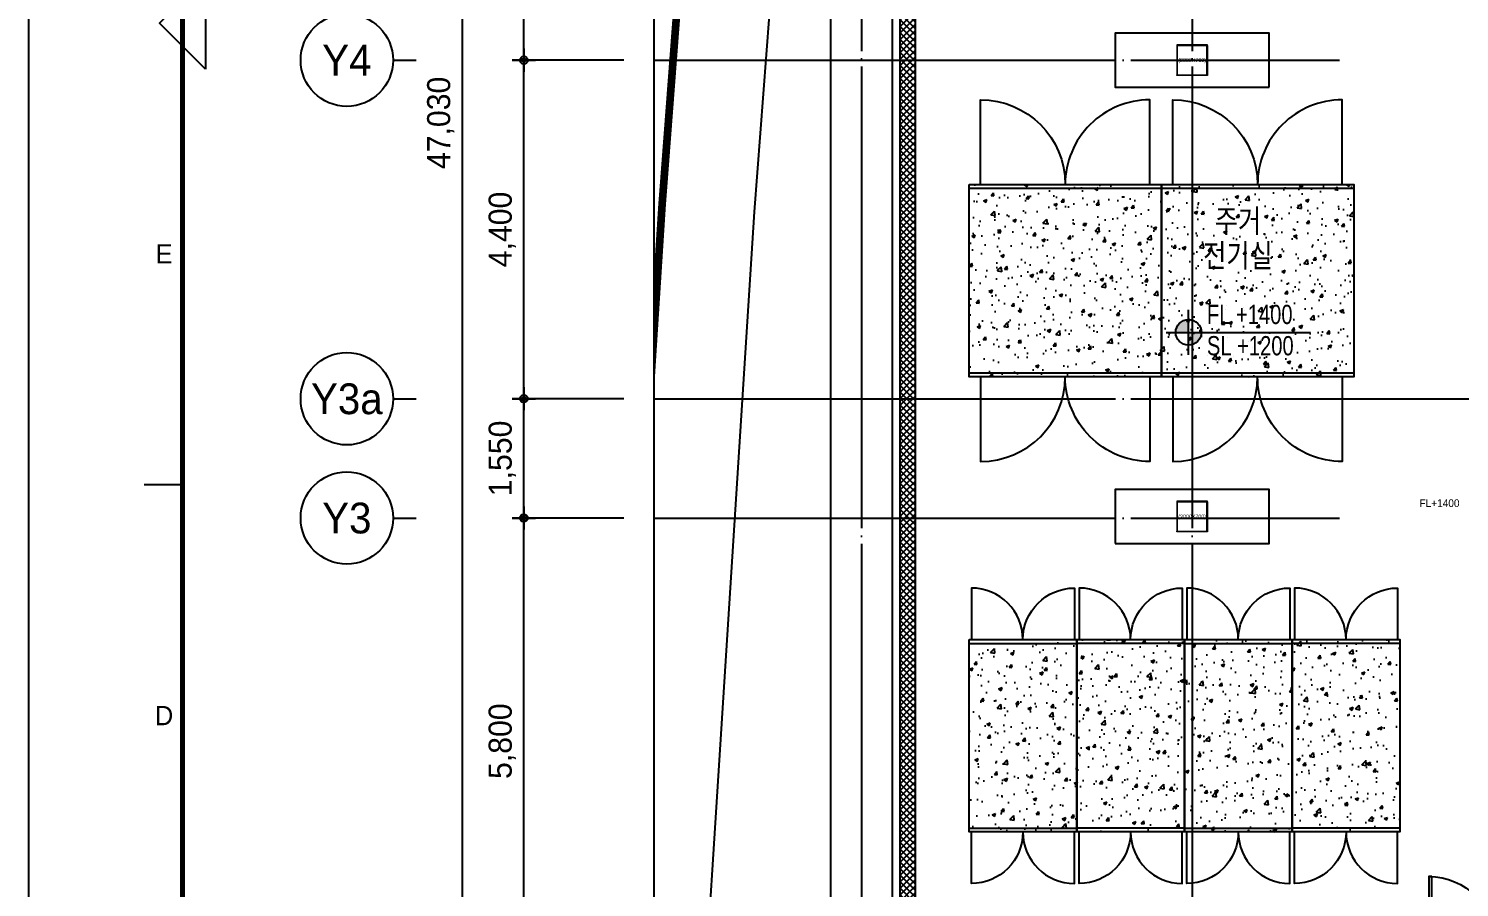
# Model space of a CAD drawing. Header units: millimetres. Extents: x 0 to 1390178, y 0 to 110113.
# Drawn here: x 0 to 18597, y 18467 to 29627 of the extents above; entities that cross this region are included whole.
import ezdxf
from ezdxf.enums import TextEntityAlignment as Align
from ezdxf.xclip import XClip

# ---------------------------------------------------------------- set-up
doc = ezdxf.new("R2010")
doc.units = ezdxf.units.MM
doc.header["$LTSCALE"] = 100
doc.header["$XCLIPFRAME"] = 0
doc.linetypes.add('X - 평면도$0$CEN', pattern=[62, 60, -1, 0, -1])
doc.linetypes.add('X - 평면도$0$PHANTOM2', pattern=[50, 40, -2, 2, -2, 2, -2])
doc.layers.get('DEFPOINTS').update_dxf_attribs({"color": 145})
for name, color, linetype in [('AA-MKXS', 7, 'Continuous'), ('AA-XXXX-DIMS', 7, 'Continuous'), ('AA-XXXX-SYMB', 7, 'Continuous'), ('AA-XXXX-TEXT', 3, 'Continuous'), ('DIM', 7, 'Continuous'), ('X - SHEET$0$AA-BORD-FORM', 7, 'Continuous'), ('X - SHEET$0$AA-BORD-TEXT', 3, 'Continuous'), ('X - 평면도$0$! □-COL', 2, 'Continuous'), ('X - 평면도$0$0-구역계', 1, 'Continuous'), ('X - 평면도$0$A-HAT', 253, 'Continuous'), ('X - 평면도$0$AA-WAXM-BROK', 3, 'Continuous'), ('X - 평면도$0$AA-WAXM-CONC', 2, 'Continuous'), ('X - 평면도$0$AA-XXXX-CNTL', 1, 'X - 평면도$0$CEN'), ('X - 평면도$0$AA-XXXX-PATT', 8, 'Continuous'), ('X - 평면도$0$M-PAD', 8, 'Continuous')]:
    doc.layers.add(name, color=color, linetype=linetype)
doc.layers.add('X - 평면도$0$A-door', color=4, linetype='Continuous', lineweight=25)
for name, color, linetype, plot in [('X - 평면도$0$A-GUIDE TEXT', 67, 'Continuous', False), ('X - 평면도$0$DEFPOINT', 163, 'Continuous', False), ('X - 평면도$0$설비장비', 6, 'Continuous', False)]:
    doc.layers.add(name, color=color, linetype=linetype, plot=plot)
doc.styles.add('HAUD01', font='Dotum.ttf')
doc.styles.get("Standard").update_dxf_attribs({"font": 'Dotum.ttf'})
doc.styles.add('X - SHEET$0$HAUD01', font='Dotum.ttf')
doc.styles.add('X - 평면도$0$HAUD01', font='Dotum.ttf')
doc.styles.add('X - 평면도$0$STANDARD', font='Dotum.ttf')
doc.dimstyles.new('HAUD-100', dxfattribs={"dimscale": 100, "dimtxt": 3, "dimasz": 1, "dimexe": 0, "dimexo": 3, "dimgap": 1, "dimtad": 1, "dimdec": 0, "dimdsep": 46, "dimlunit": 6, "dimtxsty": 'HAUD01', "dimblk": 'DIMDOT', "dimcen": 2.5, "dimdle": 1.5, "dimclrd": 7, "dimclre": 7, "dimclrt": 3, "dimadec": 0, "dimazin": 0, "dimtfac": 1, "dimtdec": 0, "dimtix": 1, "dimtmove": 2, "dimatfit": 3, "dimfxl": 1, "dimtvp": 1, "dimtolj": 1, "dimtzin": 0, "dimarcsym": 0})
pattern_1 = [(49.99999999999999, (81513.9262984877, -28393.10967376544), (455.46167249001, -39.84771384725772), [47.625, -523.875]), (355, (81513.9262984877, -28393.10967376544), (-88.10855356242335, 477.6421130975879), [38.1, -419.101460425]), (100.4514447, (81551.8813159877, -28396.43030751545), (367.3531177258832, 437.7943797804878), [40.47502199999999, -445.2256114999999]), (46.18420000000001, (81513.9262984877, -28266.10967376544), (677.6976022303247, -105.1058198318179), [71.4375, -785.8125]), (96.63555760999992, (81570.40104848769, -28274.86842376545), (593.5103351287576, 618.5653114943038), [60.71255785, -667.8390204]), (351.1841511700001, (81513.9262984877, -28266.10967376544), (593.5103351624425, 618.5653114638317), [57.149917675, -628.6493298]), (21, (81577.4262984877, -28297.85967376544), (379.0359781728312, -255.662995467719), [47.625, -523.875]), (326.0000000000001, (81577.4262984877, -28297.85967376544), (154.5050708691177, 460.4699153057982), [38.1, -419.1]), (71.45144499999999, (81609.0126299877, -28319.16492351544), (533.5410481967904, 204.8069222147631), [40.475022, -445.224844]), (37.50000000000001, (81513.9262984877, -28393.10967376544), (7.721508126479542, 211.3875971828828), [0, -414.02, 0, -425.45, 0, -420.6875]), (7.499999999999999, (81513.9262984877, -28393.10967376544), (167.0491562757644, 250.4514370452988), [0, -242.57, 0, -404.495, 0, -160.3375]), (327.5, (81372.3212984877, -28393.10967376544), (338.9764879171785, -14.32185998168361), [0, -158.75, 0, -495.3, 0, -657.2249999999999]), (317.5, (81308.8212984877, -28393.10967376544), (370.3229534650451, 63.56622758333258), [0, -206.375, 0, -328.93, 0, -466.725])]

# ---------------------------------------------------------------- blocks, each defined once
blk = doc.blocks.new('X - SHEET$0$HAUDsheetV')
at = {"layer": 'X - SHEET$0$AA-BORD-FORM', "color": 2}
blk.add_line((21, 237), (16, 237), dxfattribs=at)
at = {"layer": 'X - SHEET$0$AA-BORD-FORM', "color": 1}
blk.add_lwpolyline([(1, 0), (841, 0), (841, 594), (1, 594)], close=True, dxfattribs=at)
at = {"layer": 'X - SHEET$0$AA-BORD-FORM', "color": 2, "const_width": 0.6815707393051441}
blk.add_lwpolyline([(21, 17), (21, 577), (821, 577), (821, 17)], close=True, dxfattribs=at)
at = {"layer": 'X - SHEET$0$AA-BORD-FORM', "color": 2}
blk.add_lwpolyline([(24, 291), (18, 297), (24, 303)], close=True, dxfattribs=at)
at = {"layer": 'X - SHEET$0$AA-BORD-TEXT', "color": 7, "style": 'X - SHEET$0$HAUD01'}
for s, p in [('E', (18.61257115191256, 267)), ('D', (18.61443550598051, 207))]:
    blk.add_text(s, height=2.5, dxfattribs=at).set_placement(p, align=Align.MIDDLE_CENTER)
at = {"layer": 'X - SHEET$0$AA-BORD-TEXT', "color": 3, "style": 'X - SHEET$0$HAUD01'}
for tag, p in [('PJCode', (785.9999999994761, 567.9351040578185)), ('작성자', (786.1116538474744, 194.8244132263208)), ('검토자', (786.1116538474744, 181.8244132263208)), ('최종검토자', (786.1116538474744, 168.8244132263208)), ('승인자', (786.1116538474744, 155.8244132263208)), ('일자', (786.8316554282792, 144.0176082673424)), ('개정번호', (811.9999911041523, 65.91999703395413))]:
    blk.add_attdef(tag, text='', height=3, dxfattribs=at).set_placement(p, align=Align.MIDDLE_CENTER)
at = {"layer": 'X - SHEET$0$AA-BORD-TEXT', "color": 3, "lineweight": 30, "flags": 104}
blk.add_attdef('PJTitle', text='', height=4, dxfattribs=at).set_placement((787.2483039343468, 536.6215308340418), align=Align.MIDDLE_CENTER)
blk = doc.blocks.new('X - SHEET')
at = {"xscale": 100, "yscale": 100, "zscale": 100}
blk.add_blockref('X - SHEET$0$HAUDsheetV', (-100, 0), dxfattribs=at)
blk = doc.blocks.new('C1E7A367F')
at = {"layer": 'AA-XXXX-SYMB'}
h = blk.add_hatch(color=256, dxfattribs=at)
h.paths.add_polyline_path([(-799.9999999995343, -9.313226e-10), (4.656613e-10, 0), (4.656613e-10, 799.9999999990686, 0.4142135623730951)])
h.paths.add_polyline_path([(4.656613e-10, 0), (4.656613e-10, -800.0000000009312, 0.4142135623730951), (800.0000000004657, 0)])
for p, q in [((4.656613e-10, -1400), (4.656613e-10, 1399.999999999068)), ((-1400.000000000465, -9.313226e-10), (7613.59705392737, -9.313226e-10))]:
    blk.add_line(p, q, dxfattribs=at)
blk.add_circle((-9.313226e-10, 0), 799.9999999814993, dxfattribs=at)
blk = doc.blocks.new('X - 평면도$0$A$C2B30775D')
at = {"layer": 'X - 평면도$0$A-HAT'}
h = blk.add_hatch(dxfattribs=at)
h.set_pattern_fill('AR-CONC', color=253, scale=2.5)
h.set_pattern_definition(pattern_1)
h.paths.add_polyline_path([(5349.999999999971, 11465.01011289621), (5349.999999999971, 13965.01011289621), (349.9999999999709, 13965.01011289621), (349.9999999999709, 11465.01011289621)])
h = blk.add_hatch(dxfattribs=at)
h.set_pattern_fill('AR-CONC', color=253, scale=2.5)
h.set_pattern_definition(pattern_1)
h.paths.add_polyline_path([(349.9999999999709, 8050.010112893418), (349.9999999999709, 5550.010112893418), (5949.999999999971, 5550.010112893418), (5949.999999999971, 8050.010112893418)])
at = {"layer": 'X - 평면도$0$A-HAT', "color": 253}
for points in [[(349.9999999999709, 13965.01011289621), (5349.999999999971, 13965.01011289621), (5349.999999999971, 11465.01011289621), (349.9999999999709, 11465.01011289621)], [(349.9999999999709, 8050.010112893418), (5949.999999999971, 8050.010112893418), (5949.999999999971, 5550.010112893418), (349.9999999999709, 5550.010112893418)]]:
    blk.add_lwpolyline(points, close=True, dxfattribs=at)
blk = doc.blocks.new('X - 평면도$0$A$C131C07CB')
at = {"layer": 'X - 평면도$0$0-구역계', "color": 1, "linetype": 'X - 평면도$0$PHANTOM2', "const_width": 100, "flags": 128}
blk.add_lwpolyline([(50107.59496198141, 50545.78689281864), (32939.70980950678, 50631.00562899181), (27658.26551773632, 50495.51279937418), (20509.15588606009, 50187.01560550823), (2300.235263642506, 48328.57226069237), (1988.317847926635, 39917.64751155791), (1940.124164670939, 31389.77365818829), (1398.808156179497, 24265.20514360355), (271.605795216281, 6595.728840174852), (49.97293378110044, 107.5925223486265), (11256.15261278138, 49.99884018319426), (11485.52311900351, 6794.85709878715), (29908.62121647364, 7122.00053461513), (29397.27115052973, 12804.65995625407), (50106.33092048857, 15382.38598217937)], close=True, dxfattribs=at)
at = {"layer": 'X - 평면도$0$DEFPOINT'}
for points in [[(50107.59496198141, 50545.78689281864), (32939.70980950678, 50631.00562899181), (27658.26551773632, 50495.51279937418), (20509.15588606009, 50187.01560550823), (2300.235263642506, 48328.57226069237), (1988.317847926635, 39917.64751155791), (1940.124164670939, 31389.77365818829), (1398.808156179497, 24265.20514360355), (271.605795216281, 6595.728840174852), (49.97293378110044, 107.5925223486265), (11256.15261278138, 49.99884018319426), (11485.52311900351, 6794.85709878715), (29908.62121647364, 7122.00053461513), (29397.27115052973, 12804.65995625407), (50106.33092048857, 15382.38598217937)], [(48907.55203763326, 49351.72893718927), (32952.1220854891, 49430.92923259811), (27699.52333543007, 49296.17642102338), (20596.0182981611, 48989.64714905637), (3460.719599473756, 47240.78006965341), (3188.192152052536, 39892.01486180804), (3139.866937127663, 31340.86647520651), (2595.910608983482, 24181.54720880376), (1470.300707802642, 6537.033530864486), (1291.447099567624, 1301.227867169626), (10096.47022676561, 1255.974826617574), (10324.94310822943, 7974.437574033538), (28597.86895431089, 8298.914364652068), (28098.15909587708, 13852.21556521585), (48906.36902052141, 16442.28314295691)]]:
    blk.add_lwpolyline(points, close=True, dxfattribs=at)
blk = doc.blocks.new('X - 평면도$0$20200115-1512256')
at = {"layer": 'X - 평면도$0$설비장비'}
for p, q in [((-700, 1199.999999999993), (700, 1199.999999999993)), ((-700, -1200.000000000007), (700, -1200.000000000007))]:
    blk.add_line(p, q, dxfattribs=at)
for points in [[(0, 1249.999999999993, 0.4142135623730951), (-669.9999999999854, 1919.999999999993), (-669.9999999999854, 1249.999999999993)], [(0, 1249.999999999993, -0.4142135623730951), (670, 1919.999999999993), (670, 1249.999999999993)], [(0, -1249.999999999993, -0.4142135623730951), (-669.9999999999854, -1919.999999999993), (-669.9999999999854, -1249.999999999993)], [(0, -1249.999999999993, 0.4142135623730951), (670, -1919.999999999993), (670, -1249.999999999993)]]:
    blk.add_lwpolyline(points, format="xyb", dxfattribs=at)
blk.add_lwpolyline([(-700, 1249.999999999993), (700, 1249.999999999993), (700, -1250.000000000007), (-700, -1250.000000000007)], close=True, dxfattribs=at)
blk = doc.blocks.new('X - 평면도$0$A$Cb9bef816')
at = {"layer": 'X - 평면도$0$설비장비'}
for p, q in [((2500, 3550), (0, 3550)), ((2500, 1150), (0, 1150))]:
    blk.add_line(p, q, dxfattribs=at)
for points in [[(149.9999999999854, 3600), (149.9999999999854, 4700, -0.4142135623730951), (1250, 3600)], [(2350, 3600), (2350, 4700, 0.4142135623730951), (1250, 3600)], [(149.9999999999854, 1100), (149.9999999999854, 0, 0.4142135623730951), (1250, 1100)], [(2350, 1100), (2350, 0, -0.4142135623730951), (1250, 1100)]]:
    blk.add_lwpolyline(points, format="xyb", dxfattribs=at)
blk.add_lwpolyline([(2500, 1100), (0, 1100), (0, 3600), (2500, 3600)], close=True, dxfattribs=at)
blk = doc.blocks.new('X - 평면도$0$A$C598E7E63')
at = {"layer": 'X - 평면도$0$M-PAD'}
for points in [[(1800, 23115.01011289761), (6800, 23115.01011289761), (6800, 20615.01011289761), (1800, 20615.01011289761)], [(1800, 17200.01011289482), (7400, 17200.01011289482), (7400, 14700.01011289482), (1800, 14700.01011289482)]]:
    blk.add_lwpolyline(points, close=True, dxfattribs=at)
at = {"rotation": 180}
for name, p in [('X - 평면도$0$A$Cb9bef816', (4300, 24215.01011289761)), ('X - 평면도$0$A$Cb9bef816', (6800, 24215.01011289761)), ('X - 평면도$0$20200115-1512256', (3900, 15950.01011289482)), ('X - 평면도$0$20200115-1512256', (6700, 15950.01011289482))]:
    blk.add_blockref(name, p, dxfattribs=at)
for p in [(2500, 15950.01011289482), (5300, 15950.01011289482)]:
    blk.add_blockref('X - 평면도$0$20200115-1512256', p)
blk = doc.blocks.new('X - 평면도$0$B5F_COL')
at = {"layer": 'X - 평면도$0$AA-WAXM-CONC'}
for points in [[(-84178.01822820163, 43623.10967375361), (-84178.01822820163, 44323.10967375361), (-86178.01822820163, 44323.10967375361), (-86178.01822820163, 43623.10967375361)], [(-86178.01822820163, 37693.10967375431), (-84178.01822820163, 37693.10967375431), (-84178.01822820163, 38393.10967375431), (-86178.01822820163, 38393.10967375431)]]:
    blk.add_lwpolyline(points, close=True, dxfattribs=at)
at = {"layer": 'X - 평면도$0$DEFPOINT', "style": 'X - 평면도$0$STANDARD'}
for p in [(-85178.01822822189, 43973.10967374663), (-85178.0182282, 38043.10967375501)]:
    blk.add_text('(2000X700)', height=50, dxfattribs=at).set_placement(p, align=Align.MIDDLE_CENTER)
blk = doc.blocks.new('X - 평면도$0$A$C5db30ff4')
at = {"layer": 'X - 평면도$0$AA-WAXM-CONC'}
for p, q in [((-46517.2433300142, 31984.11287394661), (-46517.2433300142, -13959.1061136935)), ((-45717.2433300142, 27390.89388631034), (-45717.2433300142, -8209.106113696413))]:
    blk.add_line(p, q, dxfattribs=at)
blk = doc.blocks.new('X - 평면도$0$ㅁ-400X400X9X9')
at = {"layer": 'X - 평면도$0$! □-COL', "lineweight": 9, "flags": 128}
for points in [[(143814.4794633109, 359874.671063036), (144214.4794633109, 359874.671063036), (144214.4794633109, 359883.671063036), (143814.4794633109, 359883.671063036)], [(143814.4794633109, 359492.671063036), (143823.4794633109, 359492.671063036), (143823.4794633109, 359874.671063036), (143814.4794633109, 359874.671063036)], [(144214.4794633109, 359492.671063036), (144205.4794633109, 359492.671063036), (144205.4794633109, 359874.671063036), (144214.4794633109, 359874.671063036)], [(143814.4794633109, 359492.671063036), (144214.4794633109, 359492.671063036), (144214.4794633109, 359483.671063036), (143814.4794633109, 359483.671063036)]]:
    blk.add_lwpolyline(points, close=True, dxfattribs=at)
blk = doc.blocks.new('X - 평면도$0$A$C69CA1AF6')
for p in [(-185831.722810309, -348912.7771788436), (-185831.7228103082, -354842.7771788436)]:
    blk.add_blockref('X - 평면도$0$ㅁ-400X400X9X9', p)
blk = doc.blocks.new('X - 평면도$0$A$C9949ff83')
at = {"layer": 'DEFPOINTS'}
for points in [[(0, 59399.99999999994), (84000, 59399.99999999994), (84000, 0), (0, 0)], [(2000, 1700), (75000, 1700), (75000, 57699.99999999994), (2000, 57699.99999999994)]]:
    blk.add_lwpolyline(points, close=True, dxfattribs=at)
blk = doc.blocks.new('X - 평면도$0$철재양여닫이문(S)1')
at = {"layer": 'X - 평면도$0$A-door', "color": 9}
for p, q in [((35, 0), (1765, 0)), ((35, -180.0000001215376), (1765, -180.0000001215376)), ((45, -40), (1755, -40))]:
    blk.add_line(p, q, dxfattribs=at)
at = {"layer": 'X - 평면도$0$A-door'}
for points in [[(75, 865), (35, 865), (35, 0), (75, 0)], [(1725, 865), (1765, 865), (1765, 0), (1725, 0)], [(1.599999999976717, -30), (1.599999999976717, -1.599999999976717), (33.40000000002328, -1.599999999976717), (33.40000000002328, -41.59999999997672), (43.40000000002328, -41.59999999997672), (43.40000000002328, -138.3999999999942), (33.40000000002328, -138.3999999999942), (33.40000000002328, -178.3999999999942), (1.599999999976717, -178.3999999999942), (1.599999999976717, -150), (0, -150), (0, -180), (35, -180), (35, -140), (45, -140), (45, -40), (35, -40), (35, 0), (0, 0), (0, -30)], [(1798.400000000023, -30), (1798.400000000023, -1.599999999976717), (1766.599999999977, -1.599999999976717), (1766.599999999977, -41.59999999997672), (1756.599999999977, -41.59999999997672), (1756.599999999977, -138.3999999999942), (1766.599999999977, -138.3999999999942), (1766.599999999977, -178.3999999999942), (1798.400000000023, -178.3999999999942), (1798.400000000023, -150), (1800, -150), (1800, -180), (1765, -180), (1765, -140), (1755, -140), (1755, -40), (1765, -40), (1765, 0), (1800, 0), (1800, -30)]]:
    blk.add_lwpolyline(points, close=True, dxfattribs=at)
at = {"layer": 'X - 평면도$0$A-door', "color": 8}
for points in [[(33.40000000002328, -1.599999999976717), (1.599999999976717, -1.599999999976717), (1.599999999976717, -178.3999999999942), (33.40000000002328, -178.3999999999942), (33.40000000002328, -176.7999999999884), (3.199999999953434, -176.7999999999884), (3.199999999953434, -3.199999999953434), (33.40000000002328, -3.199999999953434)], [(1766.599999999977, -1.599999999976717), (1798.400000000023, -1.599999999976717), (1798.400000000023, -178.3999999999942), (1766.599999999977, -178.3999999999942), (1766.599999999977, -176.7999999999884), (1796.800000000047, -176.7999999999884), (1796.800000000047, -3.199999999953434), (1766.599999999977, -3.199999999953434)]]:
    blk.add_lwpolyline(points, close=True, dxfattribs=at)
at = {"layer": 'X - 평면도$0$A-door', "color": 1}
for centre, start, end in [((35, 0), 0, 90), ((1765, 0), 90, 180)]:
    blk.add_arc(centre, 865, start, end, dxfattribs=at)
at = {"layer": 'X - 평면도$0$A-GUIDE TEXT'}
for p, q in [((-10, -175), (-10, -5)), ((1810, -175), (1810, -5))]:
    blk.add_line(p, q, dxfattribs=at)
at = {"layer": 'X - 평면도$0$DEFPOINT', "style": 'X - 평면도$0$HAUD01'}
blk.add_text('1800', height=50, dxfattribs=at).set_placement((897.7611940297459, -180.0000001215376), align=Align.BOTTOM_CENTER)
blk = doc.blocks.new('X - 평면도', base_point=(-475.3640304019209, -286.727544500216))
at = {"layer": 'X - 평면도$0$AA-XXXX-PATT'}
h = blk.add_hatch(dxfattribs=at)
h.set_pattern_fill('_USER', color=256, scale=60, angle=45, double=1, pattern_type=0)
h.set_pattern_definition([(45, (0, 0), (-42.42640687119285, 42.42640687119285), []), (135, (0, 0), (-42.42640687119285, -42.42640687119285), [])])
h.paths.add_polyline_path([(43851.98177179834, 32493.10967376549), (41821.98177179715, 32493.10967376549), (41821.98177179715, 32293.10967376549), (43851.98177179834, 32293.10967376549)], flags=17)
h.paths.add_polyline_path([(37021.98177179904, 26993.1096737613), (37221.98177179904, 26993.1096737613), (37221.98177179904, 32293.10967376549), (39821.98177179715, 32293.10967376549), (39821.98177179715, 32493.10967376549), (37221.98177179904, 32493.10967376549), (37221.98177179901, 48623.11978665972), (45771.98177179834, 48623.1197866596), (45771.98177179834, 43793.10968026094), (45971.98177179834, 43793.10968026094), (45971.98177179834, 48923.1197866596), (45771.98177179834, 48923.1197866596), (45771.98177179834, 48823.1197866596), (37021.98177179902, 48823.11978665972)])
at = {"layer": 'DEFPOINTS'}
blk.add_lwpolyline([(27286.2339644467, 68689.61888149653), (88213.60073756287, 68689.61888149653), (88213.60073756287, 19243.10967376363), (27286.2339644467, 19243.10967376363)], close=True, dxfattribs=at)
at = {"layer": 'X - 평면도$0$AA-WAXM-BROK'}
for p, q in [((37021.98177179901, 60593.10967376799), (37021.98177179904, 26993.10967376124)), ((37221.98177179901, 48623.11978665966), (37221.98177179904, 32493.10967376549))]:
    blk.add_line(p, q, dxfattribs=at)
at = {"layer": 'X - 평면도$0$AA-XXXX-CNTL'}
for p, q in [((36521.98177179901, 68689.61888149653), (36521.98177179901, 19243.10967376363)), ((40821.98177179834, 68689.61888149653), (40821.98177179834, 19243.10967376363)), ((27286.2339644467, 43973.10967375356), (42737.79758715467, 43973.10967375356)), ((27286.2339644467, 39573.10967376421), (88213.60073756287, 39573.10967376421)), ((27286.2339644467, 38023.10967375425), (42737.79758716328, 38023.10967375425))]:
    blk.add_line(p, q, dxfattribs=at)
for name, p in [('X - 평면도$0$A$C5db30ff4', (82639.22510181321, 33202.21578745765)), ('X - 평면도$0$B5F_COL', (125999.99999968, -0.008857714827172458)), ('X - 평면도$0$A$C69CA1AF6', (82639.23235269071, 33202.21668999863)), ('X - 평면도$0$A$C2B30775D', (37571.98177179892, 28393.10967376543)), ('X - 평면도$0$A$C598E7E63', (36121.98177179901, 19243.10967376403)), ('X - 평면도$0$A$C9949ff83', (19249.91735100478, -44644.08150542194))]:
    blk.add_blockref(name, p)
at = {"layer": 'DEFPOINTS'}
blk.add_blockref('X - 평면도$0$A$C131C07CB', (32532.89418132463, 17819.82980527828), dxfattribs=at)
at = {"layer": 'X - 평면도$0$A-door', "xscale": -1}
blk.add_blockref('X - 평면도$0$철재양여닫이문(S)1', (45661.98177179834, 32498.10967376549), dxfattribs=at)
at = {"layer": 'X - 평면도$0$DEFPOINT', "style": 'X - 평면도$0$HAUD01'}
blk.add_text('FL+1400', height=100, dxfattribs=at).set_placement((43776.71187339953, 38166.1309478528))
blk = doc.blocks.new('DIMDOT')
at = {"layer": 'AA-XXXX-DIMS'}
for p, q in [((-1.5, 0), (1.5, 0)), ((0, -1.5), (0, 1.5))]:
    blk.add_line(p, q, dxfattribs=at)
for radius in [0.5, 0.25]:
    blk.add_circle((0, 0), radius, dxfattribs=at)
blk = doc.blocks.new('*D704')
at = {"layer": 'DEFPOINTS', "color": 0, "transparency": 16777216}
for p in [(8036.316613441919, 51917.19117918568, 7.256270683619826e-08), (5636.316613442739, 4887.191179187053), (8036.316613434235, 4887.191179187053, 7.256270683619826e-08)]:
    blk.add_point(p, dxfattribs=at)
at = {"layer": 'DIM', "color": 7, "lineweight": -2, "transparency": 16777216}
for p, q in [((7736.316613441919, 51917.19117918568), (5636.316613442728, 51917.19117918568)), ((5636.316613442728, 51817.19117918568), (5636.316613442739, 4987.191179187053)), ((7736.316613434235, 4887.191179187053), (5636.316613442739, 4887.191179187053))]:
    blk.add_line(p, q, dxfattribs=at)
at = {"layer": 'DIM', "color": 7, "lineweight": -2, "transparency": 16777216, "xscale": 100, "yscale": 100, "zscale": 100}
for p, rotation in [((5636.316613442728, 51917.19117918568), 90), ((5636.316613442739, 4887.191179187053), 270)]:
    blk.add_blockref('DIMDOT', p, dxfattribs=dict(at, rotation=rotation))
at = {"layer": 'DIM', "color": 3, "transparency": 16777216, "insert": (5357.2121358308, 28402.19117918636), "char_height": 300, "attachment_point": 5, "rotation": 90, "style": 'HAUD01'}
blk.add_mtext('\\A1;47,030', dxfattribs=at)
blk = doc.blocks.new('*D707')
at = {"layer": 'DEFPOINTS', "color": 0, "transparency": 16777216}
for p in [(6436.316613442516, 24817.1911791795), (8036.316613441919, 24817.1911791795, 7.256270683619826e-08), (8036.316613437961, 23267.19117917938, 7.24921767754647e-08)]:
    blk.add_point(p, dxfattribs=at)
at = {"layer": 'DIM', "color": 7, "lineweight": -2, "transparency": 16777216}
for p, q in [((7736.316613441919, 24817.1911791795), (6436.316613442516, 24817.1911791795)), ((6436.316613442516, 23367.19117917938), (6436.316613442516, 24717.1911791795)), ((7736.316613437961, 23267.19117917938), (6436.316613442516, 23267.19117917938))]:
    blk.add_line(p, q, dxfattribs=at)
at = {"layer": 'DIM', "color": 7, "lineweight": -2, "transparency": 16777216, "xscale": 100, "yscale": 100, "zscale": 100}
for p, rotation in [((6436.316613442516, 24817.1911791795), 90), ((6436.316613442516, 23267.19117917938), 270)]:
    blk.add_blockref('DIMDOT', p, dxfattribs=dict(at, rotation=rotation))
at = {"layer": 'DIM', "color": 3, "transparency": 16777216, "insert": (6157.21213583058, 24042.19117917943), "char_height": 300, "attachment_point": 5, "rotation": 90, "style": 'HAUD01'}
blk.add_mtext('\\A1;1,550', dxfattribs=at)
blk = doc.blocks.new('*D708')
at = {"layer": 'DEFPOINTS', "color": 0, "transparency": 16777216}
for p in [(6436.316613442516, 23267.19117917938), (8036.316613441919, 23267.19117917938, 7.256270683619826e-08), (8036.316613434701, 17467.19117917938, 7.256270683619826e-08)]:
    blk.add_point(p, dxfattribs=at)
at = {"layer": 'DIM', "color": 7, "lineweight": -2, "transparency": 16777216}
for p, q in [((7736.316613441919, 23267.19117917938), (6436.316613442516, 23267.19117917938)), ((6436.316613442517, 17567.19117917938), (6436.316613442516, 23167.19117917938)), ((7736.316613434701, 17467.19117917938), (6436.316613442517, 17467.19117917938))]:
    blk.add_line(p, q, dxfattribs=at)
at = {"layer": 'DIM', "color": 7, "lineweight": -2, "transparency": 16777216, "xscale": 100, "yscale": 100, "zscale": 100}
for p, rotation in [((6436.316613442516, 23267.19117917938), 90), ((6436.316613442517, 17467.19117917938), 270)]:
    blk.add_blockref('DIMDOT', p, dxfattribs=dict(at, rotation=rotation))
at = {"layer": 'DIM', "color": 3, "transparency": 16777216, "insert": (6157.212135830579, 20367.19117917937), "char_height": 300, "attachment_point": 5, "rotation": 90, "style": 'HAUD01'}
blk.add_mtext('\\A1;5,800', dxfattribs=at)
blk = doc.blocks.new('*D711')
at = {"layer": 'DEFPOINTS', "color": 0, "transparency": 16777216}
for p in [(6436.316613446357, 29217.19117917938), (8036.316613450534, 29217.19117917938, 7.264251716808178e-08), (8036.316613441919, 24817.1911791795, 7.24921767754647e-08)]:
    blk.add_point(p, dxfattribs=at)
at = {"layer": 'DIM', "color": 7, "lineweight": -2, "transparency": 16777216}
for p, q in [((7736.316613450534, 29217.19117917938), (6436.316613446357, 29217.19117917938)), ((6436.316613446358, 24917.1911791795), (6436.316613446357, 29117.19117917938)), ((7736.316613441919, 24817.1911791795), (6436.316613446358, 24817.1911791795))]:
    blk.add_line(p, q, dxfattribs=at)
at = {"layer": 'DIM', "color": 7, "lineweight": -2, "transparency": 16777216, "xscale": 100, "yscale": 100, "zscale": 100}
for p, rotation in [((6436.316613446357, 29217.19117917938), 90), ((6436.316613446358, 24817.1911791795), 270)]:
    blk.add_blockref('DIMDOT', p, dxfattribs=dict(at, rotation=rotation))
at = {"layer": 'DIM', "color": 3, "transparency": 16777216, "insert": (6157.212135834423, 27017.19117917943), "char_height": 300, "attachment_point": 5, "rotation": 90, "style": 'HAUD01'}
blk.add_mtext('\\A1;4,400', dxfattribs=at)
blk = doc.blocks.new('*D712')
at = {"layer": 'DEFPOINTS', "color": 0, "transparency": 16777216}
for p in [(6436.316613449617, 31917.1911791795), (8036.316613441919, 31917.1911791795, 7.243463909433964e-08), (8036.316613441919, 29217.19117917938, 7.243463909433964e-08)]:
    blk.add_point(p, dxfattribs=at)
at = {"layer": 'DIM', "color": 7, "lineweight": -2, "transparency": 16777216}
for p, q in [((7736.316613441919, 31917.1911791795), (6436.316613449617, 31917.1911791795)), ((6436.316613449618, 29317.19117917938), (6436.316613449617, 31817.1911791795)), ((7736.316613441919, 29217.19117917938), (6436.316613449618, 29217.19117917938))]:
    blk.add_line(p, q, dxfattribs=at)
at = {"layer": 'DIM', "color": 7, "lineweight": -2, "transparency": 16777216, "xscale": 100, "yscale": 100, "zscale": 100}
for p, rotation in [((6436.316613449617, 31917.1911791795), 90), ((6436.316613449618, 29217.19117917938), 270)]:
    blk.add_blockref('DIMDOT', p, dxfattribs=dict(at, rotation=rotation))
at = {"layer": 'DIM', "color": 3, "transparency": 16777216, "insert": (6157.212135837683, 30567.19117917943), "char_height": 300, "attachment_point": 5, "rotation": 90, "style": 'HAUD01'}
blk.add_mtext('\\A1;2,700', dxfattribs=at)

msp = doc.modelspace()

# ---------------------------------------------------------------- linework, layer by layer
at = {"layer": 'DIM'}
for p, q in [((4736.316613449657, 29217.19117917937), (5036.316613449657, 29217.19117917937)), ((4736.316613449715, 24817.19117917948), (5036.316613449715, 24817.19117917948)), ((4736.316613449715, 23267.19117917937), (5036.316613449715, 23267.19117917937))]:
    msp.add_line(p, q, dxfattribs=at)
for centre in [(4136.316613452625, 29217.1911791803), (4136.316613449715, 24817.19117917948), (4136.316613449715, 23267.19117917937)]:
    msp.add_circle(centre, 600, dxfattribs=at)

# ---------------------------------------------------------------- block references
ref = msp.add_blockref('X - 평면도', (-26173.77694785397, -15042.64603907817))
XClip(ref).set_block_clipping_path([(33824.34128089226, 19243.10967376363), (88213.60073756287, 68689.61888149653)])

# ---------------------------------------------------------------- texts
at = {"layer": 'DIM', "style": 'HAUD01'}
for s, p in [('Y4', (4136.316613452625, 29217.1911791803)), ('Y3a', (4136.316613452684, 24817.19117917948)), ('Y3', (4136.316613449715, 23267.19117917937))]:
    msp.add_text(s, height=400, dxfattribs=at).set_placement(p, align=Align.MIDDLE)

# ---------------------------------------------------------------- next in the draw order: linework, layer by layer
at = {"layer": 'DEFPOINTS'}
msp.add_lwpolyline([(54074.05284471065, 53933.70038691857), (8125.928363440209, 53933.70038691857), (8125.928363440209, 4365.139177869947), (54074.05284471065, 4365.139177869947)], close=True, dxfattribs=at)

# ---------------------------------------------------------------- next in the draw order: block references
msp.add_blockref('X - SHEET', (0, 0))
at = {"layer": 'AA-MKXS', "xscale": 0.2083333330228925, "yscale": 0.2083333330228925, "zscale": 0.2083333330228925}
msp.add_blockref('C1E7A367F', (15076.32600093834, 25679.88418349532), dxfattribs=at)

# ---------------------------------------------------------------- next in the draw order: texts
at = {"layer": 'AA-XXXX-TEXT', "style": 'HAUD01', "width": 0.8}
for s, p in [('주거', (15718.33607513732, 27127.76902363832)), ('전기실', (15718.33607513732, 26677.76902363832))]:
    msp.add_text(s, height=300, dxfattribs=at).set_placement(p, align=Align.MIDDLE_CENTER)
for s, p in [('FL +1400', (15315.26000093864, 25713.21751682863)), ('SL +1200', (15315.26000093864, 25306.47848346487))]:
    msp.add_text(s, height=250, dxfattribs=at).set_placement(p, align=Align.BOTTOM_LEFT)

# ---------------------------------------------------------------- next in the draw order: dimensions: what is measured, and where the dimension line sits
at = {"layer": 'DIM'}
for base, p1, p2, angle, picture, middle in [((5636.316613442739, 4887.191179187053, -7.256270683619826e-08), (8036.316613441915, 51917.19117918565), (8036.316613434232, 4887.191179187052), 90, '*D704', (5357.2121358308, 28402.19117918636, -7.256270683619826e-08)), ((6436.316613449617, 31917.1911791795, -7.243463909433964e-08), (8036.316613441915, 29217.19117917937), (8036.316613441915, 31917.19117917948), 270, '*D712', (6157.212135837683, 30567.19117917943, -7.243463909433964e-08)), ((6436.316613446357, 29217.19117917938, -7.24921767754647e-08), (8036.316613441915, 24817.19117917948), (8036.31661345053, 29217.19117917937), 270, '*D711', (6157.212135834423, 27017.19117917943, -7.24921767754647e-08)), ((6436.316613442516, 24817.1911791795, -7.256270683619826e-08), (8036.316613437957, 23267.19117917937), (8036.316613441915, 24817.19117917948), 270, '*D707', (6157.21213583058, 24042.19117917943, -7.256270683619826e-08)), ((6436.316613442516, 23267.19117917938, -7.256270683619826e-08), (8036.316613434698, 17467.19117917937), (8036.316613441915, 23267.19117917937), 270, '*D708', (6157.212135830579, 20367.19117917937, -7.256270683619826e-08))]:
    dim = msp.add_linear_dim(base=base, p1=p1, p2=p2, angle=angle, dimstyle='HAUD-100', override={"dimscale": 100}, dxfattribs=at)
    dim.commit()
    dim.dimension.update_dxf_attribs({"geometry": picture, "text_midpoint": middle})

# ---------------------------------------------------------------- next in the draw order: block references
ref = msp.add_blockref('X - 평면도', (-9161.374037796399, 44357.35396092187))
XClip(ref).set_block_clipping_path([(62960.062852105126, -40278.94232756224), (79064.45865406329, 9289.618881486385)])

doc.saveas('drawing.dxf')
